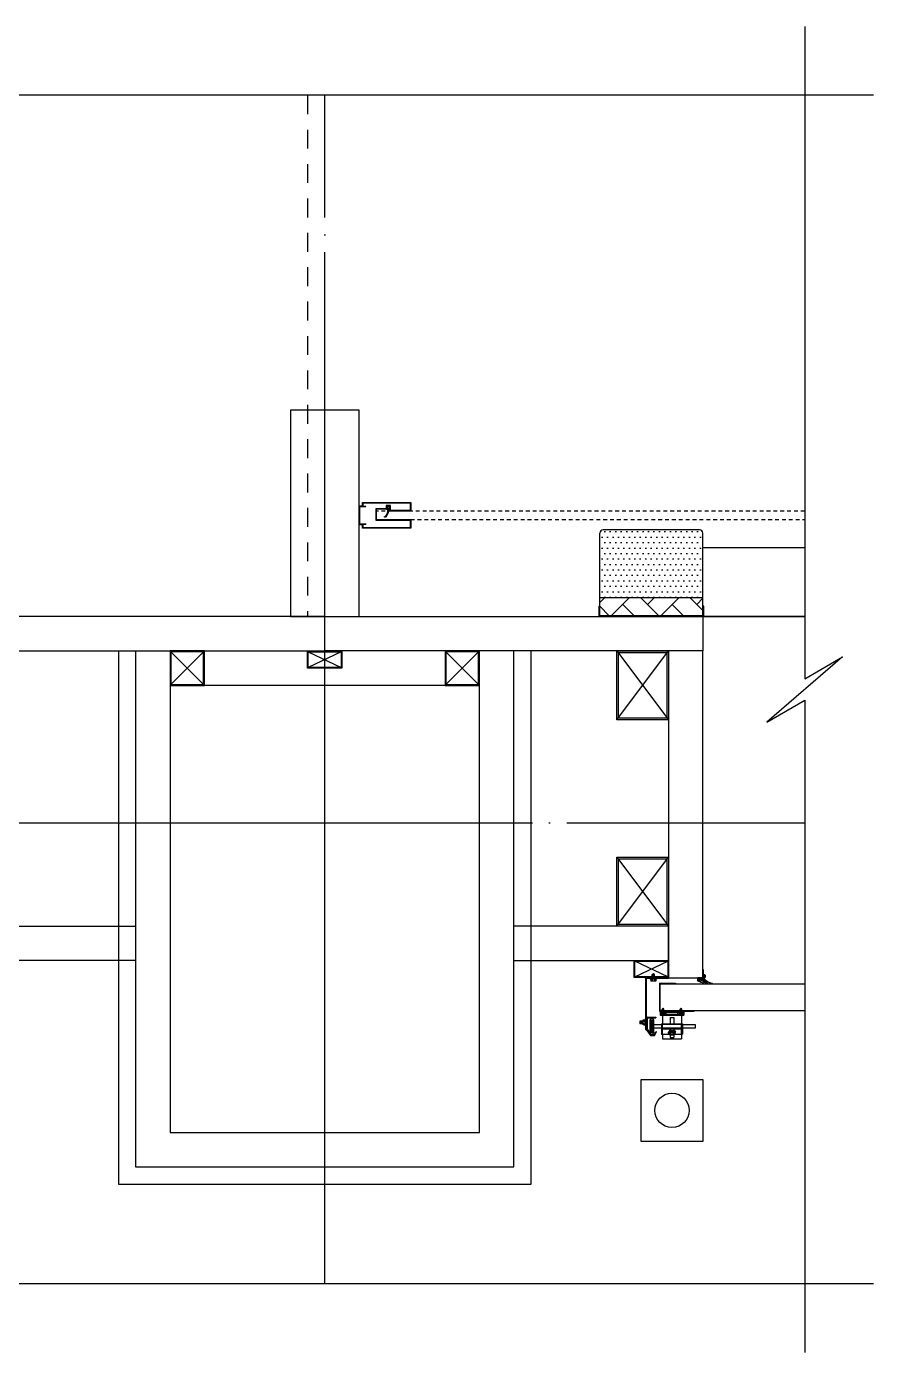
# Model space of a CAD drawing. Header units: millimetres. Extents: x 909 to 159266, y 137 to 21462.
# Drawn here: x 58464 to 60928, y 2818 to 6674 of the extents above; entities that cross this region are included whole.
import ezdxf

# ---------------------------------------------------------------- set-up
doc = ezdxf.new("R2010")
doc.units = ezdxf.units.MM
doc.header["$LTSCALE"] = 50
doc.header["$MEASUREMENT"] = 0
for name, pattern in [('CEN', [62, 60, -1, 0, -1]), ('HID', [2, 1.1, -0.9]), ('HIDDEN', [2, 1, -1]), ('지하2층 평면도 정화조변경안$0$HID', [2, 1.1, -0.9])]:
    doc.linetypes.add(name, pattern=pattern)
for name, color, linetype in [('1212', 7, 'Continuous'), ('3', 3, 'Continuous'), ('DIM', 7, 'Continuous'), ('HFC-23-파이프', 3, 'Continuous'), ('OHD Frame', 2, 'Continuous'), ('OHD Panel', 5, 'Continuous'), ('xr-plan$0$A-PLAN-HEIGHT', 253, 'Continuous'), ('지하2층 평면도 정화조변경안$0$A-FLOR-GW', 6, 'Continuous'), ('지하2층 평면도 정화조변경안$0$A-FLOR-STUD', 9, 'Continuous'), ('지하2층 평면도 정화조변경안$0$A-ST-AXIS-CEN', 252, 'CEN'), ('지하2층 평면도 정화조변경안$0$A-ST-COL', 2, 'Continuous'), ('지하2층 평면도 정화조변경안$0$A-볼라드', 8, 'Continuous'), ('지하2층 평면도 정화조변경안$0$AA-CJ', 4, 'HID'), ('지하2층 평면도 정화조변경안$0$XREF-PLAN$0$A-STEEL', 7, 'Continuous'), ('지하2층 평면도 정화조변경안$0$갈바륨 V-115', 141, 'Continuous'), ('지하2층 평면도 정화조변경안$0$방화셔터', 11, 'Continuous'), ('지하2층 평면도 정화조변경안$0$저온단열', 160, 'Continuous')]:
    doc.layers.add(name, color=color, linetype=linetype)

# ---------------------------------------------------------------- blocks, each defined once
blk = doc.blocks.new('지하2층 평면도 정화조변경안$0$b1')
at = {"layer": '지하2층 평면도 정화조변경안$0$A-볼라드'}
blk.add_lwpolyline([(0, 180), (180, 180), (180, 0), (0, 0), (0, 180)], dxfattribs=at)
blk.add_circle((90, 90), 50, dxfattribs=at)
blk = doc.blocks.new('지하2층 평면도 정화조변경안$0$각-150X200')
at = {"layer": '지하2층 평면도 정화조변경안$0$A-FLOR-STUD'}
for p, q in [((75, 100), (-75, -100)), ((75, -100), (-75, 100))]:
    blk.add_line(p, q, dxfattribs=at)
for points in [[(75, 100), (-75, 100), (-75, -100), (75, -100)], [(70.5, 95.5), (-70.5, 95.5), (-70.5, -95.5), (70.5, -95.5)]]:
    blk.add_lwpolyline(points, close=True, dxfattribs=at)
blk = doc.blocks.new('2TRACK')
at = {"color": 2}
for p, q in [((-35.9, 54.2), (-35.9, 21)), ((-33.6, 54.2), (-33.6, 21.7)), ((-33.1, 57), (-7.9, 57)), ((-33.1, 54.7), (-7.9, 54.7)), ((-7.9, 57), (-7.9, 54.7)), ((-35.9, 21), (-23.7, 3.5)), ((-33.6, 21.7), (-22.5, 5.8)), ((-23.7, 3.5), (-12.1, 3.5)), ((-22.5, 5.8), (-13.5, 5.8)), ((-13.5, 5.8), (-8.3, 15.5)), ((-12.1, 3.5), (-6.3, 14.4)), ((-8.3, 15.5), (-6.3, 14.4))]:
    blk.add_line(p, q, dxfattribs=at)
for radius in [2.8, 0.5]:
    blk.add_arc((-33.1, 54.2), radius, 90, 180, dxfattribs=at)
blk = doc.blocks.new('78t angle')
at = {"color": 2}
for p, q in [((-45.3, 37.5), (-45.3, 35.2)), ((-45.3, 37.5), (18.9, 37.5)), ((-45.3, 35.2), (18.9, 35.2)), ((19.4, 34.7), (19.4, -113.5)), ((21.7, 34.7), (21.7, -113.5)), ((21.7, -113.5), (19.4, -113.5))]:
    blk.add_line(p, q, dxfattribs=at)
for radius in [2.8, 0.5]:
    blk.add_arc((18.9, 34.7), radius, 0, 90, dxfattribs=at)
blk = doc.blocks.new('프레임100X50X2.3T')
at = {"color": 1}
for p, q in [((105125.2, -46858.7), (105170.6, -46763.3)), ((105125.2, -46763.3), (105170.6, -46858.7))]:
    blk.add_line(p, q, dxfattribs=at)
at = {"layer": 'OHD Frame'}
for points in [[(105172.9, -46761), (105172.9, -46861), (105122.9, -46861), (105122.9, -46761)], [(105170.6, -46763.3), (105170.6, -46858.7), (105125.2, -46858.7), (105125.2, -46763.3)]]:
    blk.add_lwpolyline(points, close=True, dxfattribs=at)
blk = doc.blocks.new('지하2층 평면도 정화조변경안$0$XREF-PLAN$0$각-100X100')
at = {"layer": '지하2층 평면도 정화조변경안$0$XREF-PLAN$0$A-STEEL', "color": 1}
for p, q in [((-47.7, -47.7), (47.7, 47.7)), ((-47.7, 47.7), (47.7, -47.7))]:
    blk.add_line(p, q, dxfattribs=at)
at = {"layer": '지하2층 평면도 정화조변경안$0$XREF-PLAN$0$A-STEEL'}
blk.add_lwpolyline([(-50, -50), (50, -50), (50, 50), (-50, 50)], close=True, dxfattribs=at)
at = {"layer": '지하2층 평면도 정화조변경안$0$XREF-PLAN$0$A-STEEL', "color": 8}
blk.add_lwpolyline([(-47.7, -47.7), (47.7, -47.7), (47.7, 47.7), (-47.7, 47.7)], close=True, dxfattribs=at)
blk = doc.blocks.new('지하2층 평면도 정화조변경안$0$A$C80a19149')
at = {"layer": '지하2층 평면도 정화조변경안$0$A-FLOR-STUD'}
for p, q in [((2.3, 97.7), (47.7, 2.3)), ((2.3, 2.3), (47.7, 97.7))]:
    blk.add_line(p, q, dxfattribs=at)
for points in [[(0, 100), (50, 100), (50, 0), (0, 0)], [(2.3, 97.7), (47.7, 97.7), (47.7, 2.3), (2.3, 2.3)]]:
    blk.add_lwpolyline(points, close=True, dxfattribs=at)
blk = doc.blocks.new('지하2층 평면도 정화조변경안$0$A$C53E97F43')
at = {"layer": '지하2층 평면도 정화조변경안$0$방화셔터'}
for p, q in [((0, 63.5), (0, 65)), ((0, 63.5), (0, 65)), ((20, 61.9), (20, 63.5)), ((0, 11.5), (0, 10)), ((0, 11.5), (0, 10)), ((20, 13.1), (20, 11.5)), ((79.5, 20), (82, 20)), ((79.5, 20), (80.5, 18)), ((80.5, 18), (79.5, 18)), ((79.5, 18), (80.5, 16)), ((80.5, 16), (79.5, 16)), ((79.5, 16), (80.5, 14)), ((80.5, 14), (79.5, 14)), ((79.5, 14), (80.5, 12)), ((80.5, 12), (79.5, 12)), ((79.5, 12), (80.5, 10)), ((89.5, 10), (80.5, 10)), ((82.5, 12), (82.5, 17.5)), ((82.5, 17.5), (87.5, 17.5)), ((87.5, 12), (82.5, 12)), ((87.5, 12), (87.5, 17.5)), ((88, 20), (90.5, 20)), ((90.5, 20), (89.5, 18)), ((89.5, 18), (90.5, 18)), ((90.5, 18), (89.5, 16)), ((89.5, 16), (90.5, 16)), ((90.5, 16), (89.5, 14)), ((89.5, 14), (90.5, 14)), ((90.5, 14), (89.5, 12)), ((89.5, 12), (90.5, 12)), ((90.5, 12), (89.5, 10))]:
    blk.add_line(p, q, dxfattribs=at)
for points in [[(0, 10), (10, 10), (10, 0), (150, 0), (150, 25), (90, 25), (90, 10), (80, 10), (80, 20), (50, 20), (50, 50), (150, 50), (150, 75), (10, 75), (10, 65), (0, 65)], [(0, 11.5), (11.5, 11.5), (11.5, 1.5), (148.5, 1.5), (148.5, 23.5), (91.5, 23.5), (91.5, 8.5), (78.5, 8.5), (78.5, 18.5), (48.5, 18.5), (48.5, 51.5), (148.5, 51.5), (148.5, 73.5), (11.5, 73.5), (11.5, 63.5), (0, 63.5)], [(20, 11.5), (20, 11.5), (0, 11.5), (0, 63.5), (20, 63.5)], [(20, 13.1), (1.6, 13.1), (1.6, 61.9), (20, 61.9)]]:
    blk.add_lwpolyline(points, dxfattribs=at)
for centre, radius, start, end in [((75.4, 41.4), 2, 39.9712, 180), ((73.9, 41.4), 0.5, 180, 0), ((75.4, 41.4), 1, 49.239, 180), ((47.8, 21.2), 35.2, 358.1243, 36.6903), ((47.2, 15.9), 40, 5.838, 42.0129), ((82.5, 20), 0.5, 180, 0), ((87.5, 20), 0.5, 180, 0)]:
    blk.add_arc(centre, radius, start, end, dxfattribs=at)

msp = doc.modelspace()

# ---------------------------------------------------------------- hatches: boundary and pattern name
at = {"transparency": 33554687}
h = msp.add_hatch(dxfattribs=at)
h.set_pattern_fill('DOTS', color=3, scale=10, angle=360)
h.set_pattern_definition([(2e-15, (17164.834, -51833.421), (7.9375, 15.875), [0, -15.875])])
h.paths.add_polyline_path([(60431.7, 5013), (60431.7, 5200.7, 0.414214), (60421.7, 5210.7), (60141.7, 5210.7, 0.414214), (60131.7, 5200.7), (60131.7, 5013)])
h = msp.add_hatch(dxfattribs=at)
h.set_pattern_fill('AR-HBONE', color=3, scale=0.5, angle=360)
h.set_pattern_definition([(45, (17164.834, -51833.42), (2e-14, 71.84205), [152.4, -50.8]), (135, (17200.755, -51797.5), (2e-14, 71.84205), [152.4, -50.8])])
h.paths.add_polyline_path([(60131.7, 5013), (60131.7, 4960.7), (60431.7, 4960.7), (60431.7, 4988.4), (60431.7, 5013)])
at = {"layer": 'HFC-23-파이프'}
h = msp.add_hatch(color=7, dxfattribs=at)
h.dxf.hatch_style = 1
h.paths.add_polyline_path([(60427.7, 3904), (60431.7, 3904), (60431.7, 3905.9), (60418.7, 3905.9), (60418.7, 3904), (60422.6, 3904), (60422.6, 3902.4), (60419.3, 3902.4), (60418.1, 3902.2), (60416, 3899.4), (60427, 3894.4), (60434.5, 3892.6), (60427.4, 3895.3), (60419.4, 3899.7), (60421.7, 3900.6), (60426, 3901.4), (60429.6, 3899.6), (60437.7, 3894.6), (60444.3, 3891.4), (60445.7, 3891.2), (60445.7, 3891.2), (60439.7, 3894.6), (60432.4, 3900.3), (60432.4, 3902.4), (60427.7, 3902.4)])
h.paths.add_polyline_path([(60435.4, 3907.5, -0.154527), (60435.4, 3908.1), (60436.3, 3910.6, -0.170014), (60436.7, 3911.1, 1.840759), (60433.7, 3912.6), (60433.6, 3908.9), (60434.8, 3902.2), (60443.4, 3896.6), (60453.9, 3892.1), (60459.1, 3891.2), (60456, 3892.2), (60445.4, 3897.6), (60436.4, 3904)])

# ---------------------------------------------------------------- linework, layer by layer
for p, q in [((60417.2, 3902.9), (60417.2, 3907.9)), ((60431.2, 3908.4), (60417.7, 3908.4)), ((60421.4, 3902.4), (60417.7, 3902.4)), ((60418.7, 3903.9), (60418.7, 3906.9)), ((60431.7, 3906.9), (60418.7, 3906.9)), ((60431.7, 3905.9), (60418.7, 3905.9)), ((60418.7, 3905.9), (60418.7, 3904)), ((60418.7, 3904), (60422.6, 3904)), ((60421.4, 3903.9), (60418.7, 3903.9)), ((60422.6, 3902.4), (60419.3, 3902.4)), ((60422.6, 3904), (60422.6, 3902.4)), ((60427.7, 3902.4), (60427.7, 3904)), ((60427.7, 3904), (60431.7, 3904)), ((60431.7, 3903.9), (60428.9, 3903.9)), ((60432.7, 3902.4), (60428.9, 3902.4)), ((60431.7, 3908.9), (60431.7, 3930.7)), ((60431.7, 3903.9), (60431.7, 3906.9)), ((60431.7, 3904), (60431.7, 3905.9)), ((60433.2, 3917.7), (60433.2, 3930.7)), ((60433.2, 3902.9), (60433.2, 3912.9)), ((60436.3, 3910.6), (60435.4, 3908.1)), ((60435.4, 3907.5), (60436.4, 3904)), ((60436.2, 3908.2), (60436.2, 3909.8)), ((60437.7, 3908.2), (60437.7, 3908.9))]:
    msp.add_line(p, q)
at = {"color": 2}
for p, q in [((60305.1, 3892), (60305.1, 3810.8)), ((60306.7, 3890.4), (60306.7, 3812.4)), ((60351.6, 3890.4), (60306.7, 3890.4)), ((60351.6, 3892), (60351.6, 3890.4)), ((60406.4, 3812.4), (60306.7, 3812.4))]:
    msp.add_line(p, q, dxfattribs=at)
at = {"color": 4}
for p, q in [((60307.1, 3810.8), (60307.1, 3799.3)), ((60307.1, 3808.6), (60376.4, 3808.6)), ((60307.1, 3799.3), (60323.6, 3799.3)), ((60314.6, 3799.3), (60314.6, 3774.1)), ((60323.6, 3799.3), (60323.6, 3808.6)), ((60323.6, 3807), (60324.7, 3807)), ((60323.6, 3800.9), (60324.7, 3800.9)), ((60324.7, 3799.3), (60324.7, 3808.6)), ((60324.7, 3799.3), (60358.7, 3799.3)), ((60336, 3792.1), (60347, 3792.1)), ((60358.7, 3799.3), (60358.7, 3808.6)), ((60358.7, 3807), (60359.9, 3807)), ((60358.7, 3800.9), (60359.9, 3800.9)), ((60359.9, 3799.3), (60359.9, 3808.6)), ((60359.9, 3799.3), (60376.4, 3799.3)), ((60369.6, 3799.3), (60369.6, 3774.1)), ((60376.4, 3810.8), (60376.4, 3799.3)), ((60311.5, 3774.1), (60311.5, 3759.6)), ((60314.6, 3744.1), (60314.6, 3730.8)), ((60369.6, 3744.1), (60369.6, 3730.8)), ((60372, 3774.1), (60372, 3759.6)), ((60314.6, 3730.8), (60369.6, 3730.8))]:
    msp.add_line(p, q, dxfattribs=at)
at = {"color": 1, "linetype": 'HIDDEN', "ltscale": 3}
for p, q in [((60372, 3772.3), (60311.5, 3772.3)), ((60372, 3761.3), (60311.5, 3761.3))]:
    msp.add_line(p, q, dxfattribs=at)
at = {"color": 8, "linetype": 'HIDDEN', "ltscale": 3}
for p, q in [((60314.6, 3744.1), (60314.6, 3774.1)), ((60369.6, 3744.1), (60369.6, 3774.1))]:
    msp.add_line(p, q, dxfattribs=at)
at = {"color": 2}
for points in [[(60727.8, 6674.3), (60727.8, 4777.1), (60837.7, 4841.8), (60617.9, 4651), (60727.8, 4715.6), (60727.8, 2818.5)], [(60927.8, 6474.3), (57312.4, 6474.3), (57377.1, 6364.4), (57186.3, 6584.2), (57250.9, 6474.3), (53635.5, 6474.3)], [(60927.8, 3018.5), (57312.4, 3018.5), (57377.1, 2908.5), (57186.3, 3128.4), (57250.9, 3018.5), (53635.5, 3018.5)]]:
    msp.add_lwpolyline(points, dxfattribs=at)
for points in [[(60427.7, 3902.4), (60432.4, 3902.4), (60432.4, 3900.3), (60439.7, 3894.6), (60445.7, 3891.2), (60444.3, 3891.4), (60437.7, 3894.6), (60429.6, 3899.6), (60426, 3901.4), (60421.7, 3900.6), (60419.4, 3899.7), (60427.4, 3895.3), (60434.5, 3892.6), (60427, 3894.4), (60416, 3899.4), (60418.1, 3902.2), (60419.3, 3902.4)], [(60436.4, 3904), (60445.4, 3897.6), (60456, 3892.2), (60459.1, 3891.2), (60453.9, 3892.1), (60443.4, 3896.6), (60434.8, 3902.2), (60433.6, 3908.9), (60433.7, 3912.6)]]:
    msp.add_lwpolyline(points)
at = {"color": 3}
msp.add_lwpolyline([(60288.7, 3749.1), (60288.7, 3784.6, 0.414214), (60283.2, 3790.1), (60283.2, 3790.1, 0.414214), (60277.7, 3784.6), (60277.7, 3749.1, 0.414214), (60283.2, 3743.6), (60283.2, 3743.6, 0.414214)], format="xyb", close=True, dxfattribs=at)
for points in [[(60288.7, 3772.3), (60311.5, 3772.3)], [(60311.5, 3761.3), (60288.7, 3761.3)], [(60372, 3772.3), (60408.7, 3772.3), (60408.7, 3761.3), (60372, 3761.3)]]:
    msp.add_lwpolyline(points, dxfattribs=at)
for centre, radius, start, end in [((60417.7, 3907.9), 0.5, 90, 180), ((60417.7, 3902.9), 0.5, 180, 270), ((60421.4, 3903.2), 0.75, 270, 90), ((60428.9, 3903.2), 0.75, 90, 270), ((60431.2, 3908.9), 0.5, 270, 0), ((60432.4, 3930.7), 0.75, 0, 180), ((60432.7, 3902.9), 0.5, 270, 0), ((60434.2, 3917.7), 1, 180, 287.4576), ((60435.7, 3912.9), 2.5, 295.3769, 180), ((60435.6, 3912.8), 2, 302.2035, 188.1507), ((60435.7, 3912.9), 4, 306.8699, 107.4576), ((60436.4, 3907.8), 1, 160.7988, 195.9357), ((60437.2, 3909.8), 1, 115.3769, 180), ((60436.9, 3908.2), 0.75, 180, 0), ((60437.2, 3910.3), 1, 122.2035, 160.7988), ((60438.7, 3908.9), 1, 126.8699, 180)]:
    msp.add_arc(centre, radius, start, end)
at = {"layer": '1212', "color": 3}
for p, q in [((60278.5, 3906.1), (60278.5, 3903.7)), ((60296.4, 3903.7), (60278.5, 3903.7)), ((60280.3, 3903.7), (60280.3, 3898.2)), ((60294.6, 3898.2), (60280.3, 3898.2)), ((60283.9, 3917.3), (60287.5, 3920.9)), ((60283.9, 3913.3), (60289.2, 3919.1)), ((60283.9, 3910.7), (60283.9, 3917.3)), ((60284.1, 3903.7), (60284.1, 3898.2)), ((60284.5, 3910.7), (60290.8, 3917.5)), ((60291, 3917.3), (60287.5, 3920.9)), ((60287.5, 3910.7), (60291, 3914.6)), ((60290.5, 3910.7), (60291, 3911.3)), ((60290.8, 3903.7), (60290.8, 3898.2)), ((60291, 3910.7), (60291, 3917.3)), ((60294.6, 3903.7), (60294.6, 3898.2)), ((60296.4, 3906.1), (60296.4, 3903.7)), ((60313.1, 3817), (60315.6, 3819.5)), ((60313.1, 3814.2), (60316.8, 3818.2)), ((60318, 3817), (60315.6, 3819.5)), ((60365.8, 3817), (60368.3, 3819.5)), ((60365.8, 3814.2), (60369.5, 3818.2)), ((60370.8, 3817), (60368.3, 3819.5)), ((60257.7, 3782.2), (60247.9, 3782.2)), ((60247.9, 3782.2), (60247.9, 3774.2)), ((60248.3, 3782.2), (60247.9, 3780.2)), ((60250, 3782.2), (60248.6, 3774.2)), ((60251.7, 3782.2), (60250.4, 3774.2)), ((60253.4, 3782.2), (60252.1, 3774.2)), ((60255.2, 3782.2), (60253.8, 3774.2)), ((60256.9, 3782.2), (60255.6, 3774.2)), ((60257.7, 3770.9), (60257.7, 3785.4)), ((60257.7, 3785.4), (60262.7, 3785.4)), ((60257.7, 3781.8), (60262.7, 3781.8)), ((60262.7, 3785.7), (60262.7, 3770.7)), ((60264.7, 3785.7), (60264.7, 3770.7)), ((60264.7, 3785.4), (60264.7, 3770.9)), ((60309.4, 3808.6), (60309.4, 3807)), ((60321.8, 3807), (60309.4, 3807)), ((60310.7, 3807), (60310.7, 3803.1)), ((60320.5, 3803.1), (60310.7, 3803.1)), ((60313.1, 3812.4), (60313.1, 3817)), ((60313.3, 3807), (60313.3, 3803.1)), ((60313.6, 3812.4), (60317.9, 3817.1)), ((60315.6, 3812.4), (60318, 3815.1)), ((60317.9, 3807), (60317.9, 3803.1)), ((60318, 3812.4), (60318, 3817)), ((60320.5, 3807), (60320.5, 3803.1)), ((60321.8, 3808.6), (60321.8, 3807)), ((60362.1, 3808.6), (60362.1, 3807)), ((60374.5, 3807), (60362.1, 3807)), ((60363.4, 3807), (60363.4, 3803.1)), ((60373.2, 3803.1), (60363.4, 3803.1)), ((60365.8, 3812.4), (60365.8, 3817)), ((60366, 3807), (60366, 3803.1)), ((60366.3, 3812.4), (60370.6, 3817.1)), ((60368.3, 3812.4), (60370.8, 3815.1)), ((60370.6, 3807), (60370.6, 3803.1)), ((60370.8, 3812.4), (60370.8, 3817)), ((60373.2, 3807), (60373.2, 3803.1)), ((60374.5, 3808.6), (60374.5, 3807)), ((60257.7, 3774.2), (60247.9, 3774.2)), ((60257.7, 3776.3), (60257.3, 3774.2)), ((60257.7, 3774.6), (60262.7, 3774.6)), ((60262.7, 3770.9), (60257.7, 3770.9)), ((60337.3, 3758.2), (60331.9, 3750.3)), ((60331.9, 3748.1), (60331.9, 3750.3)), ((60337.3, 3741.3), (60331.9, 3748.1)), ((60337.3, 3758.2), (60337.3, 3755.2)), ((60346.2, 3758.2), (60337.3, 3758.2)), ((60346.2, 3741.3), (60337.3, 3741.3)), ((60337.4, 3746.2), (60337.4, 3748.3)), ((60346, 3746.2), (60346, 3748.3)), ((60346.2, 3758.2), (60351.5, 3750.3)), ((60346.2, 3758.2), (60346.2, 3755.2)), ((60346.2, 3741.3), (60351.5, 3748.1)), ((60351.5, 3748.1), (60351.5, 3750.3))]:
    msp.add_line(p, q, dxfattribs=at)
at = {"layer": '1212', "color": 2}
for p, q in [((60305.1, 3892), (60351.6, 3892)), ((60305.1, 3810.8), (60406.4, 3810.8)), ((60406.4, 3810.8), (60406.4, 3812.4))]:
    msp.add_line(p, q, dxfattribs=at)
at = {"layer": '1212', "color": 4}
for p, q in [((60307.1, 3808.6), (60376.4, 3808.6)), ((60336, 3792.1), (60336, 3774.1)), ((60347, 3792.1), (60347, 3774.1)), ((60311.5, 3774.1), (60372, 3774.1)), ((60311.5, 3759.6), (60372, 3759.6)), ((60311.5, 3759.6), (60311.5, 3744.1)), ((60311.5, 3744.1), (60335, 3744.1)), ((60336, 3742.8), (60336, 3734.3)), ((60347, 3742.3), (60347, 3734.3)), ((60348.4, 3744.1), (60372, 3744.1)), ((60372, 3759.6), (60372, 3744.1)), ((60336, 3734.3), (60347, 3734.3))]:
    msp.add_line(p, q, dxfattribs=at)
at = {"layer": '1212', "linetype": 'HIDDEN', "ltscale": 10}
for p, q in [((60309.4, 3807), (60307.1, 3807)), ((60323.6, 3800.9), (60307.1, 3800.9)), ((60323.6, 3807), (60321.8, 3807)), ((60324.7, 3807), (60358.7, 3807)), ((60324.7, 3800.9), (60358.7, 3800.9)), ((60359.9, 3807), (60362.1, 3807)), ((60359.9, 3800.9), (60376.4, 3800.9)), ((60374.5, 3807), (60376.4, 3807))]:
    msp.add_line(p, q, dxfattribs=at)
at = {"layer": '1212'}
for p, q in [((60309.4, 3808.6), (60321.8, 3808.6)), ((60362.1, 3808.6), (60374.5, 3808.6))]:
    msp.add_line(p, q, dxfattribs=at)
at = {"layer": '1212', "color": 3}
msp.add_lwpolyline([(60269.3, 3784.5), (60269.3, 3771.9)], dxfattribs=at)
for centre, radius, start, end in [((60263.7, 3785.7), 1, 90, 180), ((60263.7, 3785.7), 1, 0, 90), ((60249.9, 3778.2), 20.3, 341.9614, 18.0386), ((60263.7, 3770.7), 1, 180, 270), ((60263.7, 3770.7), 1, 270, 0), ((60300.7, 3777.8), 42.9, 316.5752, 328.3002), ((60341.7, 3781.1), 26.2, 260.2075, 279.7925), ((60382.7, 3777.8), 42.9, 211.6998, 223.4248)]:
    msp.add_arc(centre, radius, start, end, dxfattribs=at)
msp.add_ellipse((60341.7, 3748.3), major_axis=(7.39, 0), ratio=0.851726, dxfattribs=at)
for points, knots in [([(60346, 3748.3), (60346, 3748.7, -103000), (60346, 3749, -103000), (60345.7, 3749.6, -103000), (60345.5, 3750, -103000), (60344.8, 3750.6, -103000), (60344.4, 3750.9, -103000), (60343.5, 3751.3, -103000), (60342.9, 3751.4, -103000), (60341.8, 3751.6, -103000), (60341.2, 3751.5, -103000), (60340.1, 3751.3, -103000), (60339.6, 3751.1, -103000), (60338.7, 3750.6, -103000), (60338.3, 3750.3, -103000), (60337.8, 3749.7, -103000), (60337.6, 3749.4, -103000), (60337.5, 3748.8, -103000), (60337.4, 3748.6, -103000), (60337.4, 3748.3, -103000)], [6.283185, 6.283185, 6.283185, 6.283185, 6.643322, 6.643322, 7.003459, 7.003459, 7.363595, 7.363595, 7.723732, 7.723732, 8.083869, 8.083869, 8.444005, 8.444005, 8.804142, 8.804142, 9.164279, 9.164279, 9.424826, 9.424826, 9.424826, 9.424826]), ([(60346, 3746.2), (60346, 3746.5, -103000), (60346, 3746.8, -103000), (60345.7, 3747.5, -103000), (60345.5, 3747.8, -103000), (60344.8, 3748.4, -103000), (60344.4, 3748.7, -103000), (60343.5, 3749.1, -103000), (60342.9, 3749.3, -103000), (60341.8, 3749.4, -103000), (60341.2, 3749.4, -103000), (60340.1, 3749.1, -103000), (60339.6, 3749, -103000), (60338.7, 3748.5, -103000), (60338.3, 3748.2, -103000), (60337.8, 3747.5, -103000), (60337.6, 3747.2, -103000), (60337.4, 3746.5, -103000), (60337.4, 3746.2, -103000), (60337.5, 3745.6, -103000), (60337.6, 3745.2, -103000), (60338, 3744.6, -103000), (60338.2, 3744.3, -103000), (60339, 3743.7, -103000), (60339.4, 3743.4, -103000), (60340.4, 3743.1, -103000), (60341, 3743, -103000), (60342.2, 3742.9, -103000), (60342.7, 3743, -103000), (60343.8, 3743.3, -103000), (60344.3, 3743.5, -103000), (60345.1, 3744.1, -103000), (60345.4, 3744.4, -103000), (60345.8, 3745.1, -103000), (60345.9, 3745.4, -103000), (60346, 3745.9, -103000), (60346, 3746, -103000), (60346, 3746.2)], [0, 0, 0, 0, 0.360137, 0.360137, 0.720273, 0.720273, 1.08041, 1.08041, 1.440547, 1.440547, 1.800683, 1.800683, 2.16082, 2.16082, 2.520957, 2.520957, 2.881093, 2.881093, 3.24123, 3.24123, 3.601367, 3.601367, 3.961504, 3.961504, 4.32164, 4.32164, 4.681777, 4.681777, 5.041914, 5.041914, 5.40205, 5.40205, 5.762187, 5.762187, 6.122324, 6.122324, 6.283185, 6.283185, 6.283185, 6.283185])]:
    msp.add_open_spline(points, degree=3, knots=knots, dxfattribs=at)
at = {"layer": '3', "color": 8}
for points in [[(60278.9, 3784.8), (60278.9, 3748.8)], [(60280, 3786.3), (60280, 3747.3)], [(60282, 3786.9), (60282, 3746.7)], [(60285.2, 3786.9), (60285.2, 3746.7)], [(60287.1, 3786.3), (60287.1, 3747.3)], [(60288.2, 3784.8), (60288.2, 3748.8)]]:
    msp.add_lwpolyline(points, dxfattribs=at)
at = {"layer": 'DIM', "color": 3}
for p, q in [((60421.7, 5210.7), (60141.7, 5210.7)), ((60131.7, 4960.7), (60131.7, 5200.7)), ((60431.7, 4960.7), (60431.7, 5200.7)), ((60727.8, 5158.4), (60431.7, 5158.4)), ((60431.7, 5013), (60131.7, 5013)), ((60431.7, 4958.4), (60727.8, 4958.4))]:
    msp.add_line(p, q, dxfattribs=at)
for points in [[(60129.4, 4958.4), (60434, 4958.4), (60434, 4988.4)], [(60129.4, 4988.4), (60129.4, 4988.4), (60129.4, 4958.4)], [(60129.4, 4988.4), (60129.4, 4958.4)], [(60129.4, 4988.4), (60131.7, 4988.4)], [(60431.7, 4960.7), (60131.7, 4960.7), (60131.7, 4988.4)], [(60434, 4988.4), (60431.7, 4988.4)], [(60431.7, 4988.4), (60431.7, 4960.7)], [(60434, 4958.4), (60434, 4988.4)]]:
    msp.add_lwpolyline(points, dxfattribs=at)
for centre, start, end in [((60141.7, 5200.7), 90, 180), ((60421.7, 5200.7), 0, 90)]:
    msp.add_arc(centre, 10, start, end, dxfattribs=at)
at = {"layer": 'OHD Panel'}
msp.add_lwpolyline([(60727.8, 3812.4), (60306.7, 3812.4), (60306.7, 3890.4), (60727.8, 3890.4)], dxfattribs=at)
at = {"layer": 'xr-plan$0$A-PLAN-HEIGHT', "ltscale": 100}
msp.add_line((60727.8, 4958.4), (60431.7, 4958.4), dxfattribs=at)
at = {"layer": '지하2층 평면도 정화조변경안$0$A-FLOR-GW'}
for points in [[(59231.7, 4958.4), (59431.7, 4958.4), (59431.7, 5558.4), (59231.7, 5558.4)], [(60331.7, 3908.4), (60431.7, 3908.4), (60431.7, 4858.4), (60331.7, 4858.4)]]:
    msp.add_lwpolyline(points, close=True, dxfattribs=at)
for points in [[(59331.7, 4958.4), (58194.2, 4958.4)], [(59331.7, 4958.4), (60431.7, 4958.4), (60431.7, 4858.4), (59331.7, 4858.4)], [(58281.7, 4858.4), (59331.7, 4858.4)], [(58781.7, 3958.4), (58281.7, 3958.4), (58281.7, 4058.4), (58781.7, 4058.4)], [(59881.7, 3958.4), (60331.7, 3958.4), (60331.7, 4058.4), (59881.7, 4058.4)]]:
    msp.add_lwpolyline(points, dxfattribs=at)
at = {"layer": '지하2층 평면도 정화조변경안$0$A-ST-AXIS-CEN'}
for p, q in [((59331.7, 3018.5), (59331.7, 6474.3)), ((53835.5, 4358.4), (60727.8, 4358.4))]:
    msp.add_line(p, q, dxfattribs=at)
at = {"layer": '지하2층 평면도 정화조변경안$0$A-ST-COL'}
msp.add_lwpolyline([(58881.7, 3458.4), (59781.7, 3458.4), (59781.7, 4758.4), (58881.7, 4758.4)], close=True, dxfattribs=at)
at = {"layer": '지하2층 평면도 정화조변경안$0$AA-CJ'}
msp.add_line((59281.7, 6474.3), (59281.7, 4958.4), dxfattribs=at)
at = {"layer": '지하2층 평면도 정화조변경안$0$갈바륨 V-115'}
msp.add_lwpolyline([(58731.7, 4858.4), (58731.7, 3308.4), (59931.7, 3308.4), (59931.7, 4858.4)], dxfattribs=at)
at = {"layer": '지하2층 평면도 정화조변경안$0$방화셔터', "linetype": '지하2층 평면도 정화조변경안$0$HID', "ltscale": 0.2}
for p, q in [((60727.8, 5265.4), (59481.7, 5265.4)), ((59481.7, 5265.4), (59481.7, 5240.4)), ((59481.7, 5240.4), (60727.8, 5240.4))]:
    msp.add_line(p, q, dxfattribs=at)
at = {"layer": '지하2층 평면도 정화조변경안$0$저온단열'}
msp.add_lwpolyline([(58781.7, 4858.4), (58781.7, 3358.4), (59881.7, 3358.4), (59881.7, 4858.4)], dxfattribs=at)

# ---------------------------------------------------------------- block references
at = {"ltscale": 5}
for p in [(58931.7, 4808.4), (59731.7, 4808.4)]:
    msp.add_blockref('지하2층 평면도 정화조변경안$0$XREF-PLAN$0$각-100X100', p, dxfattribs=at)
for name, p, rotation in [('지하2층 평면도 정화조변경안$0$A$C80a19149', (59281.7, 4858.4), 270), ('프레임100X50X2.3T', (13470.7, -101214.4), 90)]:
    msp.add_blockref(name, p, dxfattribs=dict(rotation=rotation))
at = {"ltscale": 5, "extrusion": (0, 0, -1), "zscale": -1}
for p in [(-60256.7, 4758.4), (-60256.7, 4158.4)]:
    msp.add_blockref('지하2층 평면도 정화조변경안$0$각-150X200', p, dxfattribs=at)
at = {"xscale": -1}
msp.add_blockref('78t angle', (60286.4, 3871), dxfattribs=at)
msp.add_blockref('2TRACK', (60302.9, 3736.5))
at = {"layer": '지하2층 평면도 정화조변경안$0$A-볼라드', "rotation": 180}
msp.add_blockref('지하2층 평면도 정화조변경안$0$b1', (60431.7, 3612.4), dxfattribs=at)
at = {"layer": '지하2층 평면도 정화조변경안$0$방화셔터', "xscale": -1, "rotation": 180}
msp.add_blockref('지하2층 평면도 정화조변경안$0$A$C53E97F43', (59431.7, 5290.4), dxfattribs=at)

doc.saveas('drawing.dxf')
